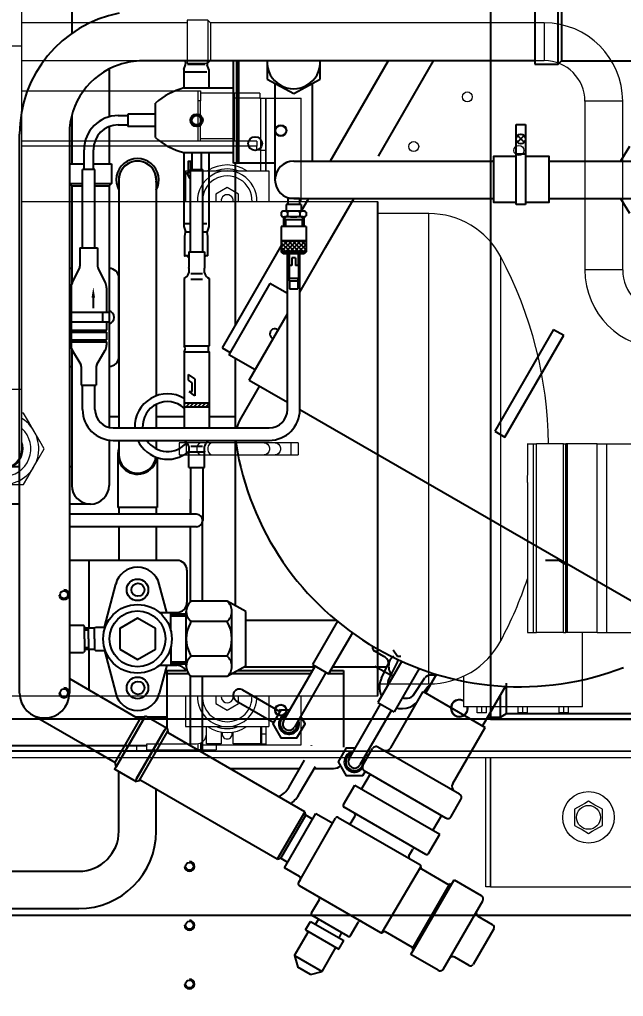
# Model space of a CAD drawing. Header units: millimetres. Extents: x 0 to 31017, y 0 to 21335.
# Drawn here: x 27202.13 to 27232.93, y 3352.43 to 3402.24 of the extents above; entities that cross this region are included whole.
import ezdxf
from ezdxf import colors
from ezdxf.entities.mleader import LeaderData, LeaderLine
from ezdxf.enums import TextEntityAlignment as Align
from ezdxf.math import Vec2, Vec3

# ---------------------------------------------------------------- set-up
doc = ezdxf.new("R2010")
doc.units = ezdxf.units.MM
doc.layers.add('DIM', color=2, linetype='Continuous')
doc.styles.get("Standard").update_dxf_attribs({"font": 'arial.ttf'})

# ---------------------------------------------------------------- blocks, each defined once
blk = doc.blocks.new('3F機組圖灰底')
at = {"layer": 'DIM'}
h = blk.add_hatch(dxfattribs=at)
h.set_pattern_fill('ANSI37', color=8, scale=0.05, angle=-90, style=0)
h.set_pattern_definition([(315, (106793.12342, -45570.17272), (0.1122532, 0.1122532), []), (45, (106793.12342, -45570.17272), (-0.1122532, 0.1122532), [])])
h.paths.add_polyline_path([(106804.338, -45582.365), (106804.338, -45582.935), (106804.968, -45582.935), (106804.968, -45582.365)])
h.paths.add_polyline_path([(106803.708, -45582.365), (106803.708, -45582.935), (106804.338, -45582.935), (106804.338, -45582.365)])
h = blk.add_hatch(dxfattribs=at)
h.set_pattern_fill('ANSI31', color=8, scale=0.045, angle=180, style=0)
h.set_pattern_definition([(225, (106767.5716, -45574.91007), (0.1010279, -0.1010279), [])])
h.paths.add_polyline_path([(106798.753, -45590.627), (106798.753, -45590.827), (106800.023, -45590.827), (106800.023, -45590.627)])
at = {"color": 8, "linetype": 'Continuous', "lineweight": 15}
for p, q in [((106790.48, -45572.434), (106790.48, -45569.398)), ((106798.905, -45571.257), (106790.48, -45571.257)), ((106799.967, -45571.128), (106798.905, -45571.128)), ((106798.905, -45571.128), (106798.905, -45573.314)), ((106800.096, -45571.257), (106799.967, -45571.128)), ((106799.967, -45571.128), (106799.967, -45573.314)), ((106817.118, -45571.257), (106800.096, -45571.257)), ((106800.096, -45571.257), (106800.096, -45573.185)), ((106817.118, -45571.257), (106817.118, -45572.221)), ((106817.118, -45572.221), (106817.118, -45573.185)), ((106788.552, -45572.434), (106790.48, -45572.434)), ((106790.48, -45589.938), (106790.48, -45572.434)), ((106790.48, -45573.185), (106798.905, -45573.185)), ((106798.905, -45573.314), (106799.967, -45573.314)), ((106799.967, -45573.314), (106800.096, -45573.185)), ((106800.096, -45573.185), (106817.118, -45573.185)), ((106790.48, -45574.731), (106799.462, -45574.731)), ((106799.462, -45574.731), (106799.583, -45574.731)), ((106799.462, -45575.236), (106799.462, -45574.731)), ((106799.583, -45574.731), (106799.583, -45575.236)), ((106801.303, -45574.852), (106799.583, -45574.852)), ((106801.303, -45574.852), (106801.303, -45577.172)), ((106802.609, -45574.852), (106801.303, -45574.852)), ((106802.609, -45574.852), (106802.609, -45575.105)), ((106799.462, -45577.29), (106799.462, -45575.236)), ((106799.583, -45575.236), (106799.462, -45575.236)), ((106799.583, -45577.29), (106799.583, -45575.236)), ((106802.609, -45575.105), (106801.303, -45575.105)), ((106802.609, -45575.105), (106802.669, -45575.105)), ((106802.669, -45575.105), (106802.922, -45575.105)), ((106802.669, -45577.746), (106802.669, -45575.105)), ((106802.922, -45577.746), (106802.922, -45575.105)), ((106802.922, -45575.105), (106802.942, -45575.105)), ((106802.942, -45575.105), (106804.713, -45575.105)), ((106802.942, -45578.808), (106802.942, -45575.105)), ((106804.713, -45580.376), (106804.713, -45575.105)), ((106819.19, -45575.257), (106819.19, -45583.857)), ((106820.153, -45575.257), (106819.19, -45575.257)), ((106821.117, -45575.257), (106820.153, -45575.257)), ((106821.117, -45583.857), (106821.117, -45575.257)), ((106802.467, -45577.29), (106790.48, -45577.29)), ((106801.303, -45577.172), (106799.583, -45577.172)), ((106801.303, -45577.172), (106801.303, -45577.29)), ((106802.467, -45577.29), (106802.467, -45577.543)), ((106802.467, -45577.543), (106790.48, -45577.543)), ((106802.467, -45577.746), (106802.467, -45577.543)), ((106802.669, -45577.746), (106802.467, -45577.746)), ((106802.669, -45577.746), (106802.922, -45577.746)), ((106802.669, -45578.808), (106802.669, -45577.746)), ((106802.922, -45578.808), (106802.922, -45577.746)), ((106798.824, -45578.808), (106798.824, -45580.376)), ((106798.824, -45578.808), (106803.074, -45578.808)), ((106803.074, -45578.808), (106803.074, -45580.376)), ((106800.949, -45579.654), (106800.367, -45579.99)), ((106801.531, -45579.99), (106800.949, -45579.654)), ((106808.609, -45580.376), (106790.48, -45580.376)), ((106800.367, -45579.99), (106800.367, -45580.376)), ((106801.531, -45580.376), (106801.531, -45579.99)), ((106808.609, -45605.57), (106808.609, -45580.376)), ((106808.639, -45605.54), (106808.639, -45580.407)), ((106811.236, -45580.983), (106808.639, -45580.983)), ((106811.236, -45604.963), (106811.236, -45580.983)), ((106814.898, -45602.763), (106814.898, -45583.183)), ((106820.153, -45583.857), (106819.19, -45583.857)), ((106821.117, -45583.857), (106820.153, -45583.857)), ((106788.552, -45589.938), (106790.48, -45589.938)), ((106790.48, -45592.973), (106790.48, -45589.938)), ((106790.568, -45591.151), (106790.48, -45591.151)), ((106798.862, -45592.67), (106798.491, -45592.67)), ((106798.491, -45592.67), (106798.491, -45593.277)), ((106799.651, -45592.67), (106798.862, -45592.67)), ((106798.862, -45592.67), (106798.862, -45593.277)), ((106800.212, -45592.67), (106799.651, -45592.67)), ((106802.84, -45592.67), (106800.212, -45592.67)), ((106803.401, -45592.67), (106802.84, -45592.67)), ((106804.19, -45592.67), (106803.401, -45592.67)), ((106804.561, -45592.67), (106804.19, -45592.67)), ((106804.19, -45592.67), (106804.19, -45593.277)), ((106804.561, -45592.67), (106804.561, -45593.277)), ((106816.285, -45592.72), (106816.574, -45592.72)), ((106816.574, -45592.72), (106816.722, -45592.72)), ((106816.574, -45602.333), (106816.574, -45592.72)), ((106816.722, -45602.333), (106816.722, -45592.72)), ((106818.09, -45592.72), (106816.722, -45592.72)), ((106818.09, -45592.72), (106818.214, -45592.72)), ((106818.09, -45602.333), (106818.09, -45592.72)), ((106818.24, -45592.72), (106818.214, -45592.72)), ((106818.214, -45602.333), (106818.214, -45592.72)), ((106818.302, -45592.72), (106818.24, -45592.72)), ((106818.24, -45602.333), (106818.24, -45592.72)), ((106819.817, -45592.72), (106818.302, -45592.72)), ((106818.302, -45602.333), (106818.302, -45592.72)), ((106819.817, -45592.72), (106820.312, -45592.72)), ((106819.817, -45602.333), (106819.817, -45592.72)), ((106820.312, -45592.72), (106822.067, -45592.72)), ((106820.312, -45602.333), (106820.312, -45592.72)), ((106798.491, -45593.277), (106798.862, -45593.277)), ((106798.862, -45593.277), (106799.651, -45593.277)), ((106799.651, -45593.277), (106800.212, -45593.277)), ((106800.212, -45593.277), (106802.84, -45593.277)), ((106802.84, -45593.277), (106803.401, -45593.277)), ((106803.401, -45593.277), (106804.19, -45593.277)), ((106804.19, -45593.277), (106804.561, -45593.277)), ((106788.464, -45594.796), (106790.568, -45594.796)), ((106816.259, -45594.7), (106816.259, -45602.333)), ((106816.259, -45602.333), (106816.574, -45602.333)), ((106816.574, -45602.333), (106816.722, -45602.333)), ((106818.09, -45602.333), (106816.722, -45602.333)), ((106818.09, -45602.333), (106818.214, -45602.333)), ((106818.24, -45602.333), (106818.214, -45602.333)), ((106818.302, -45602.333), (106818.24, -45602.333)), ((106819.817, -45602.333), (106818.302, -45602.333)), ((106819.061, -45606.127), (106819.061, -45602.333)), ((106819.817, -45602.333), (106820.312, -45602.333)), ((106820.312, -45602.333), (106822.067, -45602.333)), ((106812.99, -45604.574), (106812.99, -45606.127)), ((106808.639, -45604.963), (106811.236, -45604.963)), ((106773.28, -45605.57), (106808.609, -45605.57)), ((106798.824, -45605.57), (106798.824, -45607.139)), ((106800.367, -45605.57), (106800.367, -45605.957)), ((106801.531, -45605.957), (106801.531, -45605.57)), ((106803.074, -45605.57), (106803.074, -45607.139)), ((106804.713, -45608.069), (106804.713, -45605.57)), ((106800.367, -45605.957), (106800.949, -45606.293)), ((106800.949, -45606.293), (106801.531, -45605.957)), ((106819.061, -45606.127), (106812.99, -45606.127)), ((106813.703, -45606.43), (106813.703, -45606.127)), ((106813.94, -45606.43), (106813.94, -45606.127)), ((106814.176, -45606.43), (106814.176, -45606.127)), ((106815.789, -45606.43), (106815.789, -45606.127)), ((106816.025, -45606.43), (106816.025, -45606.127)), ((106816.261, -45606.43), (106816.261, -45606.127)), ((106817.874, -45606.43), (106817.874, -45606.127)), ((106818.111, -45606.43), (106818.111, -45606.127)), ((106818.347, -45606.43), (106818.347, -45606.127)), ((106813.94, -45606.43), (106813.703, -45606.43)), ((106814.176, -45606.43), (106813.94, -45606.43)), ((106816.025, -45606.43), (106815.789, -45606.43)), ((106816.261, -45606.43), (106816.025, -45606.43)), ((106818.111, -45606.43), (106817.874, -45606.43)), ((106818.347, -45606.43), (106818.111, -45606.43)), ((106798.824, -45607.139), (106803.074, -45607.139)), ((106799.887, -45607.508), (106799.887, -45607.139)), ((106802.669, -45608.014), (106802.669, -45607.139)), ((106802.69, -45607.139), (106802.69, -45607.508)), ((106802.922, -45607.139), (106802.922, -45607.508)), ((106802.942, -45608.069), (106802.942, -45607.139)), ((106799.887, -45608.014), (106799.887, -45607.508)), ((106800.646, -45607.513), (106800.646, -45608.014)), ((106801.253, -45608.014), (106801.253, -45607.513)), ((106802.69, -45607.508), (106802.69, -45608.014)), ((106802.69, -45607.508), (106802.922, -45607.508)), ((106802.922, -45607.508), (106802.922, -45608.014)), ((106796.851, -45608.1), (106777.577, -45608.1)), ((106777.728, -45608.12), (106796.345, -45608.12)), ((106796.345, -45608.12), (106796.851, -45608.12)), ((106796.345, -45608.353), (106796.345, -45608.12)), ((106796.851, -45608.014), (106799.381, -45608.014)), ((106796.851, -45608.1), (106796.851, -45608.014)), ((106796.851, -45608.1), (106796.851, -45608.12)), ((106796.851, -45608.353), (106796.851, -45608.12)), ((106799.462, -45608.322), (106799.462, -45608.007)), ((106799.583, -45607.972), (106799.583, -45608.322)), ((106799.583, -45608.069), (106800.393, -45608.069)), ((106800.646, -45608.014), (106799.887, -45608.014)), ((106800.393, -45608.069), (106802.669, -45608.069)), ((106800.393, -45608.069), (106800.393, -45608.322)), ((106802.669, -45608.014), (106801.253, -45608.014)), ((106802.669, -45608.014), (106802.69, -45608.014)), ((106802.669, -45608.069), (106802.669, -45608.014)), ((106802.669, -45608.069), (106802.922, -45608.069)), ((106802.69, -45608.014), (106802.922, -45608.014)), ((106802.922, -45608.069), (106802.922, -45608.014)), ((106802.922, -45608.069), (106802.942, -45608.069)), ((106802.942, -45608.069), (106804.713, -45608.069)), ((106902.393, -45608.383), (106775.983, -45608.383)), ((106902.393, -45608.403), (106775.983, -45608.403)), ((106902.393, -45608.727), (106775.983, -45608.727)), ((106777.728, -45608.353), (106796.345, -45608.353)), ((106796.345, -45608.353), (106796.851, -45608.353)), ((106796.851, -45608.322), (106799.462, -45608.322)), ((106799.583, -45608.322), (106799.462, -45608.322)), ((106799.583, -45608.322), (106800.393, -45608.322)), ((106814.143, -45615.304), (106814.143, -45608.727)), ((106814.376, -45615.304), (106814.376, -45608.727)), ((106814.396, -45615.304), (106814.396, -45608.727)), ((106818.667, -45611.354), (106818.667, -45612.171)), ((106820.083, -45612.171), (106820.083, -45611.354)), ((106814.376, -45615.304), (106814.143, -45615.304)), ((106814.376, -45615.304), (106814.396, -45615.304)), ((106814.396, -45615.304), (106824.474, -45615.304))]:
    blk.add_line(p, q, dxfattribs=at)
at = {"color": 8}
for points in [[(106699.375, -45554.263), (106939.375, -45554.263), (106939.375, -45616.763), (106699.375, -45616.763)], [(106709.375, -45564.263), (106929.375, -45564.263), (106929.375, -45606.763), (106709.375, -45606.763)], [(106824.375, -45564.263), (106814.375, -45564.263), (106814.375, -45606.763), (106824.375, -45606.763)]]:
    blk.add_lwpolyline(points, close=True, dxfattribs=at)
at = {"color": 8, "linetype": 'Continuous', "lineweight": 15, "flags": 128}
for points in [[(106791.62, -45592.973), (106791.401, -45592.593), (106791.16, -45592.176), (106790.992, -45591.884), (106790.821, -45591.588), (106790.568, -45591.151)], [(106799.651, -45592.67), (106799.561, -45592.688), (106799.482, -45592.741), (106799.423, -45592.822), (106799.392, -45592.921), (106799.392, -45593.026), (106799.423, -45593.125), (106799.482, -45593.206), (106799.561, -45593.259), (106799.651, -45593.277), (106799.651, -45593.277)], [(106800.212, -45592.67), (106800.122, -45592.688), (106800.043, -45592.741), (106799.984, -45592.822), (106799.953, -45592.921), (106799.953, -45593.026), (106799.984, -45593.125), (106800.043, -45593.206), (106800.122, -45593.259), (106800.212, -45593.277), (106800.212, -45593.277)], [(106802.84, -45592.67), (106802.93, -45592.688), (106803.009, -45592.741), (106803.068, -45592.822), (106803.099, -45592.921), (106803.099, -45593.026), (106803.068, -45593.125), (106803.009, -45593.206), (106802.93, -45593.259), (106802.84, -45593.277), (106802.84, -45593.277)], [(106803.401, -45592.67), (106803.491, -45592.688), (106803.57, -45592.741), (106803.629, -45592.822), (106803.66, -45592.921), (106803.66, -45593.026), (106803.629, -45593.125), (106803.57, -45593.206), (106803.491, -45593.259), (106803.401, -45593.277), (106803.401, -45593.277)], [(106790.568, -45594.796), (106790.787, -45594.416), (106791.028, -45593.999), (106791.197, -45593.707), (106791.368, -45593.411), (106791.62, -45592.973)], [(106819.375, -45610.945), (106819.189, -45611.052), (106818.996, -45611.164), (106818.667, -45611.354)], [(106820.083, -45611.354), (106819.898, -45611.247), (106819.704, -45611.135), (106819.375, -45610.945)], [(106818.667, -45612.171), (106818.852, -45612.279), (106819.046, -45612.39), (106819.375, -45612.58)], [(106819.375, -45612.58), (106819.56, -45612.473), (106819.754, -45612.361), (106820.083, -45612.171)]]:
    blk.add_lwpolyline(points, dxfattribs=at)
at = {"color": 8, "linetype": 'Continuous', "lineweight": 15}
for centre, radius in [((106813.192, -45575.034), 0.253), ((106803.681, -45576.754), 0.304), ((106803.681, -45576.754), 0.253), ((106810.46, -45577.564), 0.253), ((106815.823, -45577.766), 0.253), ((106803.681, -45606.299), 0.304), ((106803.681, -45606.299), 0.253), ((106819.375, -45611.763), 1.315), ((106819.375, -45611.763), 0.608)]:
    blk.add_circle(centre, radius, dxfattribs=at)
for centre, radius, start, end in [((106817.118, -45575.257), 3.999, 0, 90), ((106817.118, -45575.257), 2.072, 0, 90), ((106800.949, -45580.326), 1.518, 358.0898, 181.9102), ((106800.949, -45580.326), 1.821, 56.4427, 123.5573), ((106800.949, -45580.326), 1.619, 69.6359, 110.3641), ((106800.949, -45580.326), 1.265, 357.7076, 182.2924), ((106800.949, -45580.326), 0.304, 350.4059, 189.5941), ((106808.609, -45580.407), 0.0304, 0, 90), ((106811.236, -45585.132), 4.148, 28.0146, 90), ((106796.497, -45592.973), 20.843, 0.6954, 28.0146), ((106823.189, -45583.857), 3.999, 180, 270), ((106823.189, -45583.857), 2.072, 180, 270), ((106789.516, -45592.973), 1.823, 270, 58.0773), ((106789.516, -45592.973), 1.417, 270, 47.1284), ((106789.516, -45592.973), 1.022, 160.5736, 19.4264), ((106738.459, -45592.71), 77.826, 358.53484, 0), ((106789.516, -45592.973), 0.971, 172.8334, 7.1666), ((106789.516, -45592.973), 0.964, 180, 0), ((106796.497, -45592.973), 20.843, 331.9854, 341.4591), ((106811.236, -45600.815), 4.148, 270, 331.9854), ((106800.949, -45605.621), 1.518, 178.0898, 270), ((106800.949, -45605.621), 1.265, 177.7076, 270), ((106800.949, -45605.621), 0.304, 170.4059, 209.5604), ((106800.949, -45605.621), 0.304, 209.5604, 9.5941), ((106800.949, -45605.621), 1.518, 270, 1.9102), ((106800.949, -45605.621), 1.265, 270, 2.2924), ((106808.609, -45605.54), 0.0304, 270, 0), ((106812.787, -45606.198), 0.455, 63.6122, 270), ((106812.787, -45606.198), 0.405, 60, 270), ((106812.787, -45606.198), 0.455, 270, 8.949), ((106812.787, -45606.198), 0.405, 270, 10.0787), ((106800.949, -45605.621), 1.821, 236.4427, 303.5573), ((106800.949, -45605.621), 1.619, 249.6359, 270), ((106800.949, -45605.621), 1.619, 270, 290.3641), ((106799.381, -45607.508), 0.506, 270, 0), ((106800.949, -45607.513), 0.304, 161.9902, 180), ((106800.949, -45607.513), 0.253, 160.0254, 270), ((106800.949, -45607.513), 0.253, 270, 19.9746), ((106800.949, -45607.513), 0.304, 0, 18.0098)]:
    blk.add_arc(centre, radius, start, end, dxfattribs=at)
at = {"layer": 'DIM', "color": 8}
for p, q in [((106793.022, -45568.189), (106793.022, -45571.798)), ((106816.629, -45570.487), (106816.629, -45573.367)), ((106817.829, -45573.367), (106817.829, -45570.487)), ((106817.999, -45570.657), (106817.998, -45573.197)), ((106816.629, -45573.197), (106796.629, -45573.197)), ((106798.74, -45573.641), (106798.828, -45573.393)), ((106798.804, -45573.197), (106798.828, -45573.351)), ((106798.93, -45573.37), (106799.82, -45573.37)), ((106799.945, -45573.197), (106799.921, -45573.351)), ((106800.01, -45573.641), (106799.922, -45573.393)), ((106801.275, -45578.413), (106801.275, -45573.197)), ((106801.435, -45578.413), (106801.435, -45573.197)), ((106801.535, -45578.413), (106801.535, -45573.197)), ((106802.993, -45573.197), (106802.993, -45574.134)), ((106805.683, -45574.134), (106805.683, -45573.197)), ((106809.15, -45573.197), (106806.194, -45578.31)), ((106808.656, -45578.062), (106811.465, -45573.197)), ((106816.629, -45573.367), (106817.829, -45573.367)), ((106817.829, -45573.367), (106817.999, -45573.197)), ((106817.998, -45573.197), (106837.157, -45573.197)), ((106794.927, -45573.607), (106794.927, -45576.051)), ((106798.74, -45573.641), (106798.74, -45574.577)), ((106799.912, -45573.781), (106798.78, -45573.781)), ((106799.901, -45573.781), (106798.798, -45573.781)), ((106800.01, -45573.641), (106800.01, -45574.577)), ((106802.993, -45574.134), (106804.338, -45574.865)), ((106803.386, -45579.263), (106803.386, -45574.347)), ((106804.338, -45574.865), (106805.683, -45574.134)), ((106805.291, -45578.31), (106805.291, -45574.347)), ((106798.741, -45574.577), (106801.275, -45574.577)), ((106797.288, -45577.107), (106797.288, -45575.347)), ((106797.288, -45575.909), (106795.888, -45575.909)), ((106795.888, -45575.909), (106795.888, -45576.544)), ((106793.022, -45575.974), (106793.022, -45578.441)), ((106795.388, -45575.989), (106795.888, -45575.989)), ((106794.927, -45576.552), (106794.927, -45578.441)), ((106795.388, -45576.465), (106795.888, -45576.465)), ((106797.288, -45576.544), (106795.888, -45576.544)), ((106815.682, -45576.433), (106816.161, -45576.433)), ((106815.682, -45580.528), (106815.682, -45576.433)), ((106816.161, -45576.433), (106816.161, -45580.528)), ((106790.359, -45605.427), (106790.359, -45576.927)), ((106792.899, -45576.927), (106792.899, -45605.427)), ((106815.748, -45577.006), (106816.092, -45577.35)), ((106816.092, -45577.006), (106815.748, -45577.35)), ((106793.65, -45578.727), (106793.65, -45577.727)), ((106794.126, -45578.727), (106794.126, -45577.727)), ((106798.74, -45577.876), (106798.74, -45581.642)), ((106798.741, -45577.877), (106801.275, -45577.877)), ((106799.15, -45577.877), (106799.15, -45578.727)), ((106799.626, -45577.877), (106799.626, -45578.727)), ((106800.01, -45577.877), (106800.01, -45581.642)), ((106821.458, -45577.558), (106821, -45578.31)), ((106804.338, -45578.31), (106814.55, -45578.31)), ((106814.536, -45578.269), (106814.55, -45578.245)), ((106814.536, -45578.269), (106814.55, -45578.245)), ((106815.682, -45577.937), (106816.161, -45577.937)), ((106817.35, -45578.31), (106822.338, -45578.31)), ((106792.902, -45578.441), (106793.65, -45578.441)), ((106792.902, -45578.441), (106792.902, -45579.441)), ((106793.571, -45582.727), (106793.571, -45578.727)), ((106794.206, -45578.727), (106793.571, -45578.727)), ((106794.126, -45578.441), (106795.047, -45578.441)), ((106794.206, -45582.727), (106794.206, -45578.727)), ((106795.047, -45578.441), (106795.047, -45579.441)), ((106799.071, -45582.927), (106799.071, -45578.727)), ((106799.071, -45578.727), (106799.706, -45578.727)), ((106799.706, -45582.927), (106799.706, -45578.727)), ((106803.386, -45578.413), (106801.275, -45578.413)), ((106801.375, -45586.647), (106801.375, -45578.413)), ((106795.422, -45579.263), (106795.422, -45591.909)), ((106797.327, -45579.263), (106797.327, -45590.275)), ((106792.902, -45579.441), (106793.571, -45579.441)), ((106792.902, -45579.441), (106793.022, -45579.561)), ((106793.022, -45579.561), (106793.571, -45579.561)), ((106793.022, -45579.561), (106793.022, -45584.555)), ((106794.206, -45579.441), (106795.047, -45579.441)), ((106794.206, -45579.561), (106794.927, -45579.561)), ((106795.047, -45579.441), (106794.927, -45579.561)), ((106794.927, -45579.561), (106794.927, -45591.909)), ((106804.038, -45580.215), (106804.038, -45580.525)), ((106804.638, -45580.215), (106804.038, -45580.215)), ((106804.338, -45580.215), (106814.55, -45580.215)), ((106804.638, -45580.215), (106804.638, -45580.525)), ((106805.093, -45580.215), (106804.723, -45580.855)), ((106805.969, -45582.715), (106807.424, -45580.195)), ((106817.35, -45580.215), (106818.078, -45580.215)), ((106818.038, -45580.215), (106822.338, -45580.215)), ((106821, -45580.215), (106821.458, -45580.967)), ((106804.815, -45580.855), (106803.862, -45580.855)), ((106803.958, -45580.525), (106803.958, -45580.855)), ((106804.718, -45580.525), (106803.958, -45580.525)), ((106804.718, -45580.525), (106804.718, -45580.855)), ((106816.161, -45580.528), (106815.682, -45580.528)), ((106803.703, -45580.905), (106803.703, -45581.105)), ((106803.813, -45581.151), (106803.813, -45581.635)), ((106803.913, -45581.306), (106803.813, -45581.151)), ((106804.815, -45581.155), (106803.862, -45581.155)), ((106803.913, -45581.306), (106803.913, -45581.635)), ((106804.763, -45581.306), (106803.913, -45581.306)), ((106804.021, -45580.905), (106804.021, -45581.105)), ((106804.656, -45580.905), (106804.656, -45581.105)), ((106804.763, -45581.306), (106804.863, -45581.151)), ((106804.763, -45581.306), (106804.763, -45581.635)), ((106804.863, -45581.151), (106804.863, -45581.635)), ((106804.973, -45580.905), (106804.973, -45581.105)), ((106798.74, -45581.642), (106798.828, -45581.89)), ((106799.071, -45581.502), (106798.78, -45581.502)), ((106799.912, -45581.502), (106799.706, -45581.502)), ((106800.01, -45581.642), (106799.922, -45581.89)), ((106803.708, -45581.635), (106803.708, -45582.935)), ((106804.968, -45581.635), (106803.708, -45581.635)), ((106804.968, -45581.635), (106804.968, -45582.935)), ((106798.795, -45582.146), (106798.828, -45581.932)), ((106798.795, -45583.141), (106798.795, -45582.141)), ((106798.83, -45581.913), (106799.071, -45581.913)), ((106799.706, -45581.913), (106799.92, -45581.913)), ((106799.955, -45582.146), (106799.921, -45581.932)), ((106799.955, -45583.141), (106799.955, -45582.146)), ((106804.968, -45582.365), (106803.708, -45582.365)), ((106793.438, -45582.727), (106794.338, -45582.727)), ((106793.438, -45582.727), (106793.438, -45583.667)), ((106793.438, -45582.727), (106794.338, -45582.727)), ((106794.338, -45582.727), (106794.338, -45583.667)), ((106803.708, -45582.611), (106800.693, -45587.827)), ((106804.656, -45584.99), (106805.969, -45582.715)), ((106798.988, -45583.141), (106798.795, -45583.141)), ((106798.898, -45583.141), (106798.988, -45583.231)), ((106798.988, -45583.141), (106798.898, -45583.141)), ((106798.988, -45582.927), (106799.788, -45582.927)), ((106798.988, -45582.927), (106798.988, -45583.727)), ((106799.788, -45582.927), (106799.788, -45583.727)), ((106799.851, -45583.141), (106799.788, -45583.205)), ((106799.955, -45583.141), (106799.788, -45583.141)), ((106799.851, -45583.141), (106799.788, -45583.141)), ((106803.808, -45583.035), (106803.708, -45582.935)), ((106804.968, -45582.935), (106803.708, -45582.935)), ((106804.868, -45583.035), (106803.808, -45583.035)), ((106804.021, -45590.977), (106804.021, -45583.035)), ((106804.1, -45583.035), (106804.1, -45584.27)), ((106804.113, -45583.035), (106804.113, -45583.635)), ((106804.238, -45583.235), (106804.238, -45583.635)), ((106804.438, -45583.235), (106804.238, -45583.235)), ((106804.438, -45583.235), (106804.438, -45583.635)), ((106804.563, -45583.035), (106804.563, -45583.635)), ((106804.576, -45583.035), (106804.576, -45584.27)), ((106804.656, -45590.977), (106804.656, -45583.035)), ((106804.968, -45582.935), (106804.868, -45583.035)), ((106792.995, -45583.774), (106792.899, -45583.774)), ((106793.045, -45584.505), (106793.411, -45583.78)), ((106794.365, -45583.78), (106794.732, -45584.505)), ((106804.238, -45583.635), (106804.113, -45583.635)), ((106804.563, -45583.635), (106804.438, -45583.635)), ((106795.427, -45588.274), (106795.427, -45584.274)), ((106798.753, -45584.29), (106798.753, -45587.727)), ((106799.099, -45584.031), (106799.688, -45584.031)), ((106799.099, -45584.327), (106799.688, -45584.327)), ((106800.023, -45584.29), (106800.023, -45587.727)), ((106804.126, -45584.415), (106804.1, -45584.27)), ((106804.1, -45584.27), (106804.576, -45584.27)), ((106804.551, -45584.415), (106804.576, -45584.27)), ((106792.983, -45584.763), (106792.983, -45586.927)), ((106794.793, -45584.763), (106794.793, -45586.024)), ((106803.126, -45584.54), (106801.026, -45588.177)), ((106804.021, -45585.056), (106803.126, -45584.54)), ((106804.126, -45584.415), (106804.126, -45584.815)), ((106804.126, -45584.415), (106804.551, -45584.415)), ((106804.126, -45584.815), (106804.551, -45584.815)), ((106804.551, -45584.415), (106804.551, -45584.815)), ((106794.121, -45585.27), (106794.121, -45585.81)), ((106794.93, -45586.024), (106792.899, -45586.024)), ((106794.586, -45586.024), (106794.586, -45586.524)), ((106794.586, -45586.024), (106794.586, -45586.524)), ((106794.93, -45586.024), (106794.93, -45586.524)), ((106794.93, -45586.024), (106794.93, -45586.524)), ((106802.068, -45589.472), (106804.021, -45586.09)), ((106794.93, -45586.524), (106792.899, -45586.524)), ((106794.793, -45586.524), (106794.793, -45586.927)), ((106792.983, -45586.927), (106794.793, -45586.927)), ((106792.983, -45587.027), (106794.793, -45587.027)), ((106792.983, -45587.027), (106792.983, -45587.427)), ((106794.793, -45587.027), (106794.793, -45587.427)), ((106817.59, -45586.886), (106814.59, -45592.082)), ((106815.11, -45592.382), (106818.11, -45587.186)), ((106817.59, -45586.886), (106818.11, -45587.186)), ((106792.983, -45587.427), (106794.793, -45587.427)), ((106792.983, -45587.527), (106794.793, -45587.527)), ((106792.983, -45587.527), (106792.983, -45587.691)), ((106794.793, -45587.527), (106794.793, -45587.691)), ((106798.753, -45587.727), (106800.023, -45587.727)), ((106800.693, -45587.827), (106801.094, -45588.059)), ((106793.022, -45587.898), (106793.022, -45594.841)), ((106793.045, -45587.948), (106793.481, -45588.673)), ((106794.295, -45588.673), (106794.732, -45587.948)), ((106798.753, -45588.027), (106798.753, -45591.909)), ((106798.753, -45588.027), (106800.023, -45588.027)), ((106800.023, -45588.027), (106800.023, -45591.909)), ((106802.368, -45588.952), (106801.026, -45588.177)), ((106792.899, -45588.774), (106792.995, -45588.774)), ((106793.508, -45588.786), (106793.508, -45589.727)), ((106794.268, -45588.786), (106794.268, -45589.727)), ((106801.375, -45591.909), (106801.375, -45588.378)), ((106799.294, -45589.411), (106798.972, -45589.192)), ((106798.972, -45589.474), (106798.972, -45589.192)), ((106793.508, -45589.727), (106794.268, -45589.727)), ((106793.571, -45590.977), (106793.571, -45589.727)), ((106794.206, -45590.977), (106794.206, -45589.727)), ((106799.163, -45589.604), (106798.972, -45589.474)), ((106799.163, -45590.056), (106799.163, -45589.604)), ((106799.294, -45589.411), (106799.294, -45590.276)), ((106802.588, -45589.772), (106801.643, -45591.408)), ((106802.068, -45589.472), (106804.021, -45590.599)), ((106799.294, -45590.276), (106799.007, -45590.056)), ((106799.007, -45590.056), (106799.163, -45590.056)), ((106797.327, -45590.71), (106797.327, -45591.909)), ((106798.753, -45590.627), (106800.023, -45590.627)), ((106798.753, -45590.827), (106800.023, -45590.827)), ((106795.422, -45591.353), (106794.927, -45591.353)), ((106798.753, -45591.353), (106797.327, -45591.353)), ((106801.375, -45591.353), (106800.023, -45591.353)), ((106804.656, -45590.965), (106823.632, -45601.922)), ((106795.138, -45591.909), (106803.088, -45591.909)), ((106814.59, -45592.082), (106815.11, -45592.382)), ((106794.927, -45592.53), (106794.927, -45594.841)), ((106795.138, -45592.544), (106803.088, -45592.544)), ((106795.422, -45592.518), (106795.422, -45593.263)), ((106797.327, -45592.544), (106797.327, -45592.973)), ((106798.753, -45592.544), (106798.753, -45592.564)), ((106799.099, -45592.835), (106799.688, -45592.835)), ((106800.023, -45592.544), (106800.023, -45592.564)), ((106801.375, -45600.98), (106801.375, -45592.544)), ((106795.368, -45593.263), (106795.368, -45595.963)), ((106798.988, -45593.127), (106799.788, -45593.127)), ((106798.988, -45593.927), (106798.988, -45593.127)), ((106799.788, -45593.927), (106799.788, -45593.127)), ((106797.381, -45593.427), (106797.381, -45595.963)), ((106790.359, -45593.889), (106786.524, -45593.889)), ((106793.022, -45593.889), (106792.899, -45593.889)), ((106798.988, -45593.927), (106799.788, -45593.927)), ((106799.071, -45593.927), (106799.071, -45596.309)), ((106799.706, -45593.927), (106799.706, -45596.627)), ((106790.359, -45595.794), (106786.957, -45595.794)), ((106793.975, -45595.794), (106792.899, -45595.794)), ((106799.057, -45595.541), (106799.057, -45596.309)), ((106799.071, -45595.541), (106799.057, -45595.541)), ((106799.388, -45596.309), (106792.878, -45596.309)), ((106797.381, -45595.963), (106795.368, -45595.963)), ((106795.422, -45595.963), (106795.422, -45596.309)), ((106797.327, -45595.963), (106797.327, -45596.309)), ((106799.692, -45600.744), (106799.692, -45596.718)), ((106799.388, -45596.944), (106792.878, -45596.944)), ((106795.422, -45596.944), (106795.422, -45598.663)), ((106797.327, -45596.944), (106797.327, -45598.663)), ((106799.057, -45596.944), (106799.057, -45600.79)), ((106798.395, -45598.663), (106792.899, -45598.663)), ((106793.895, -45598.663), (106793.895, -45602.113)), ((106817.884, -45598.663), (106817.184, -45598.663)), ((106818.184, -45598.863), (106817.884, -45598.663)), ((106798.895, -45599.163), (106798.895, -45600.813)), ((106794.683, -45602.063), (106795.263, -45599.869)), ((106797.868, -45601.313), (106797.487, -45599.869)), ((106799.692, -45600.744), (106799.109, -45600.744)), ((106800.943, -45600.744), (106799.692, -45600.744)), ((106801.894, -45601.263), (106800.943, -45600.744)), ((106797.488, -45601.313), (106798.025, -45601.313)), ((106798.075, -45601.363), (106798.025, -45601.313)), ((106798.025, -45601.313), (106798.395, -45601.313)), ((106798.86, -45604.062), (106798.86, -45601.263)), ((106801.192, -45604.062), (106801.192, -45601.263)), ((106801.894, -45604.062), (106801.894, -45601.263)), ((106798.075, -45602.247), (106798.075, -45601.363)), ((106798.075, -45601.383), (106798.86, -45601.383)), ((106798.075, -45601.483), (106798.86, -45601.483)), ((106799.692, -45601.782), (106799.109, -45601.782)), ((106800.943, -45601.782), (106799.692, -45601.782)), ((106801.894, -45601.71), (106806.495, -45601.71)), ((106806.568, -45601.77), (106805.293, -45603.977)), ((106792.899, -45601.963), (106793.625, -45601.963)), ((106793.675, -45602.013), (106793.625, -45601.963)), ((106793.675, -45602.663), (106793.675, -45602.013)), ((106794.175, -45602.113), (106793.675, -45602.113)), ((106793.875, -45602.213), (106793.675, -45602.213)), ((106793.875, -45602.663), (106793.875, -45602.113)), ((106794.175, -45602.113), (106794.225, -45602.063)), ((106794.175, -45602.663), (106794.175, -45602.113)), ((106794.225, -45602.063), (106794.731, -45602.063)), ((106793.675, -45602.663), (106793.675, -45603.313)), ((106793.875, -45602.663), (106793.875, -45603.213)), ((106794.175, -45602.663), (106794.175, -45603.213)), ((106807.33, -45602.356), (106806.119, -45604.454)), ((106793.875, -45603.113), (106793.675, -45603.113)), ((106794.175, -45603.213), (106793.675, -45603.213)), ((106793.895, -45603.213), (106793.895, -45605.269)), ((106794.175, -45603.213), (106794.225, -45603.263)), ((106794.225, -45603.263), (106794.731, -45603.263)), ((106794.683, -45603.263), (106795.263, -45605.456)), ((106798.075, -45603.078), (106798.075, -45603.963)), ((106808.944, -45603.565), (106808.443, -45603.276)), ((106809.409, -45603.215), (106809.636, -45603.539)), ((106792.899, -45603.363), (106793.625, -45603.363)), ((106793.675, -45603.313), (106793.625, -45603.363)), ((106799.692, -45603.543), (106799.109, -45603.543)), ((106800.943, -45603.543), (106799.692, -45603.543)), ((106809.636, -45603.539), (106809.799, -45603.539)), ((106797.868, -45604.013), (106797.487, -45605.456)), ((106797.488, -45604.013), (106798.025, -45604.013)), ((106797.875, -45604.273), (106797.875, -45607.22)), ((106797.875, -45604.273), (106798.834, -45604.273)), ((106798.075, -45603.963), (106798.025, -45604.013)), ((106798.025, -45604.013), (106798.395, -45604.013)), ((106798.075, -45603.843), (106798.86, -45603.843)), ((106798.075, -45603.943), (106798.86, -45603.943)), ((106801.894, -45604.062), (106800.943, -45604.581)), ((106801.508, -45604.273), (106805.307, -45604.273)), ((106805.395, -45604.113), (106801.801, -45604.113)), ((106803.822, -45606.846), (106805.431, -45604.057)), ((106805.293, -45603.977), (106806.119, -45604.454)), ((106806.223, -45604.273), (106806.875, -45604.273)), ((106809.087, -45604.113), (106806.316, -45604.113)), ((106806.875, -45604.273), (106806.875, -45608.18)), ((106808.476, -45604.062), (106809.426, -45604.581)), ((106809.847, -45603.809), (106808.636, -45605.907)), ((106808.816, -45604.673), (106809.164, -45603.953)), ((106809.159, -45604.81), (106809.625, -45603.846)), ((106810.735, -45604.176), (106809.461, -45606.384)), ((106792.899, -45604.693), (106796.5, -45606.773)), ((106797.875, -45604.433), (106798.973, -45604.433)), ((106799.057, -45604.535), (106799.057, -45606.561)), ((106799.692, -45604.581), (106799.109, -45604.581)), ((106799.692, -45608.375), (106799.692, -45604.581)), ((106800.943, -45604.581), (106799.692, -45604.581)), ((106801.215, -45604.433), (106805.215, -45604.433)), ((106805.981, -45604.375), (106804.372, -45607.163)), ((106806.131, -45604.433), (106806.875, -45604.433)), ((106810.431, -45605.544), (106811.032, -45604.659)), ((106811.619, -45604.471), (106811.066, -45605.429)), ((106801.725, -45605.268), (106803.639, -45606.373)), ((106815.141, -45605.071), (106813.967, -45607.104)), ((106815.184, -45606.463), (106815.184, -45604.925)), ((106809.286, -45608.212), (106810.936, -45605.354)), ((106810.936, -45605.354), (106814.097, -45607.179)), ((106814.884, -45606.663), (106814.884, -45605.515)), ((106801.407, -45605.818), (106803.321, -45606.923)), ((106803.67, -45606.318), (106803.602, -45606.279)), ((106807.164, -45608.775), (106808.773, -45605.987)), ((106808.636, -45605.907), (106809.461, -45606.384)), ((106790.994, -45606.527), (106795.23, -45608.972)), ((106795.217, -45609.311), (106796.787, -45606.592)), ((106795.23, -45608.972), (106796.5, -45606.773)), ((106796.716, -45606.715), (106795.288, -45609.189)), ((106796.746, -45606.663), (106796.309, -45606.663)), ((106796.716, -45606.715), (106796.5, -45606.773)), ((106796.787, -45606.592), (106797.884, -45607.225)), ((106797.875, -45606.663), (106796.909, -45606.663)), ((106799.057, -45606.373), (106799.057, -45608.099)), ((106809.323, -45606.304), (106807.714, -45609.093)), ((106814.184, -45606.663), (106814.884, -45606.663)), ((106814.884, -45606.663), (106815.184, -45606.463)), ((106815.184, -45606.463), (106820.165, -45606.463)), ((106818.184, -45606.463), (106823.165, -45606.463)), ((106797.826, -45607.192), (106796.256, -45609.911)), ((106797.884, -45607.225), (106797.946, -45607.457)), ((106812.447, -45610.037), (106814.097, -45607.179)), ((106796.327, -45609.789), (106797.755, -45607.315)), ((106796.455, -45609.907), (106797.922, -45607.367)), ((106804.903, -45611.474), (106797.946, -45607.457)), ((106793.494, -45607.97), (106795.23, -45608.972)), ((106807.865, -45609.123), (106808.365, -45608.257)), ((106812.795, -45610.584), (106808.627, -45608.178)), ((106795.288, -45609.189), (106795.23, -45608.972)), ((106801.09, -45609.273), (106804.648, -45609.273)), ((106804.093, -45610.234), (106804.893, -45608.848)), ((106804.643, -45610.551), (106805.443, -45609.166)), ((106805.382, -45609.273), (106806.375, -45609.273)), ((106807.864, -45609.125), (106807.865, -45609.123)), ((106795.217, -45609.311), (106796.314, -45609.944)), ((106795.422, -45612.463), (106795.422, -45609.43)), ((106808.233, -45609.567), (106807.8, -45610.317)), ((106812.095, -45611.797), (106807.938, -45609.397)), ((106796.546, -45609.882), (106796.314, -45609.944)), ((106803.503, -45613.899), (106796.546, -45609.882)), ((106806.878, -45611.113), (106807.453, -45610.117)), ((106807.453, -45610.117), (106811.783, -45612.617)), ((106797.327, -45612.463), (106797.327, -45610.333)), ((106811.072, -45613.65), (106806.915, -45611.25)), ((106812.368, -45611.723), (106812.868, -45610.857)), ((106804.903, -45611.474), (106803.503, -45613.899)), ((106803.681, -45613.852), (106804.951, -45611.652)), ((106803.862, -45614.337), (106805.462, -45611.566)), ((106804.951, -45611.652), (106804.903, -45611.474)), ((106805.297, -45611.852), (106804.951, -45611.652)), ((106805.462, -45611.566), (106806.242, -45612.016)), ((106806.615, -45611.77), (106810.772, -45614.17)), ((106807.271, -45612.033), (106807.471, -45611.687)), ((106811.87, -45611.667), (106811.437, -45612.417)), ((106804.578, -45615.097), (106806.478, -45611.806)), ((106811.208, -45613.613), (106811.783, -45612.617)), ((106810.216, -45613.733), (106810.416, -45613.387)), ((106803.503, -45613.899), (106803.681, -45613.852)), ((106803.681, -45613.852), (106804.027, -45614.052)), ((106785.075, -45614.51), (106793.375, -45614.51)), ((106804.642, -45614.787), (106803.862, -45614.337)), ((106808.84, -45617.654), (106810.818, -45614.283)), ((106810.864, -45614.396), (106812.256, -45615.2)), ((106804.578, -45615.097), (106804.678, -45614.924)), ((106804.615, -45615.234), (106808.772, -45617.634)), ((106810.317, -45618.757), (106812.517, -45614.946)), ((106812.281, -45615.156), (106810.381, -45618.447)), ((106812.367, -45615.206), (106812.281, -45615.156)), ((106812.517, -45614.946), (106813.903, -45615.746)), ((106805.247, -45616.638), (106805.647, -45615.945)), ((106811.976, -45619.484), (106813.976, -45616.02)), ((106785.075, -45616.415), (106793.375, -45616.415)), ((106804.945, -45617.503), (106805.195, -45617.07)), ((106805.195, -45617.07), (106806.892, -45618.05)), ((106807.103, -45617.825), (106805.284, -45616.775)), ((106805.607, -45616.961), (106805.449, -45617.217)), ((106807.239, -45617.788), (106807.639, -45617.095)), ((106814.485, -45617.237), (106813.749, -45616.812)), ((106804.384, -45618.813), (106805.092, -45617.588)), ((106804.945, -45617.503), (106806.642, -45618.483)), ((106806.779, -45617.638), (106806.637, -45617.903)), ((106808.917, -45617.606), (106808.84, -45617.654)), ((106810.406, -45618.404), (106809.02, -45617.604)), ((106814.54, -45617.442), (106813.49, -45619.261)), ((106806.642, -45618.483), (106806.892, -45618.05)), ((106805.787, -45619.623), (106806.495, -45618.398)), ((106810.467, -45618.497), (106810.381, -45618.447)), ((106804.384, -45618.813), (106805.787, -45619.623)), ((106804.384, -45618.813), (106804.544, -45619.407)), ((106811.703, -45619.557), (106810.317, -45618.757)), ((106813.285, -45619.316), (106812.549, -45618.891)), ((106805.193, -45619.782), (106804.544, -45619.407)), ((106805.193, -45619.782), (106805.787, -45619.623))]:
    blk.add_line(p, q, dxfattribs=at)
at = {"layer": 'DIM', "color": 8, "flags": 128}
for points in [[(106799.1, -45578.727), (106799.1, -45578.323), (106798.96, -45578.323), (106798.96, -45578.93), (106798.89, -45578.93), (106799.03, -45579.172), (106799.071, -45579.101)], [(106804.141, -45606.292), (106803.685, -45606.292), (106803.274, -45607.004), (106803.685, -45607.716), (106804.507, -45607.716), (106804.918, -45607.004), (106804.691, -45606.61)], [(106807.98, -45609.421), (106807.85, -45609.646), (106807.028, -45609.646), (106806.617, -45608.934), (106807.028, -45608.222), (106807.483, -45608.222)], [(106808.033, -45608.54), (106808.117, -45608.686)]]:
    blk.add_lwpolyline(points, dxfattribs=at)
at = {"layer": 'DIM', "color": 8}
for points in [[(106815.682, -45580.422), (106814.55, -45580.422), (106814.55, -45578.062), (106815.682, -45578.062)], [(106816.161, -45578.062), (106817.35, -45578.062), (106817.35, -45580.422), (106816.161, -45580.422)], [(106808.359, -45603.051), (106808.356, -45603.099), (106808.36, -45603.144), (106808.37, -45603.185), (106808.388, -45603.222), (106808.412, -45603.252), (106808.441, -45603.275), (106808.475, -45603.29), (106808.512, -45603.296), (106808.552, -45603.294), (106808.594, -45603.284), (106808.635, -45603.266), (106808.675, -45603.24), (106808.68, -45603.236)], [(106809.154, -45603.975), (106809.17, -45603.934), (106809.176, -45603.889), (106809.171, -45603.841), (106809.156, -45603.79), (106809.13, -45603.74), (106809.094, -45603.69), (106809.051, -45603.644), (106809, -45603.602), (106808.944, -45603.565)], [(106809.625, -45603.845), (106809.654, -45603.76), (106809.656, -45603.736)], [(106808.816, -45604.673), (106808.752, -45604.845), (106808.72, -45605.026), (106808.72, -45605.211), (106808.754, -45605.395), (106808.82, -45605.588)], [(106811.56, -45604.527), (106811.408, -45604.513), (106811.275, -45604.521), (106811.165, -45604.55), (106811.081, -45604.6), (106811.033, -45604.658)], [(106809.159, -45604.81), (106809.135, -45604.885), (106809.116, -45605.075)], [(106811.294, -45605.033), (106811.214, -45605.072), (106811.179, -45605.101), (106810.974, -45605.376)], [(106809.875, -45605.667), (106809.932, -45605.681), (106810.045, -45605.694), (106810.151, -45605.691), (106810.246, -45605.671), (106810.328, -45605.636), (106810.394, -45605.587), (106810.431, -45605.544)], [(106809.576, -45606.185), (106809.702, -45606.212), (106809.892, -45606.222), (106810.079, -45606.199), (106810.258, -45606.144), (106810.423, -45606.059), (106810.57, -45605.947), (106810.634, -45605.876)]]:
    blk.add_lwpolyline(points, dxfattribs=at)
blk.add_lwpolyline([(106795.466, -45603.188), (106796.375, -45603.713), (106797.284, -45603.188), (106797.284, -45602.138), (106796.375, -45601.613), (106795.466, -45602.138)], close=True, dxfattribs=at)
for centre, radius in [((106799.388, -45576.227), 0.317), ((106799.388, -45576.227), 0.238), ((106802.375, -45577.413), 0.35), ((106815.92, -45577.178), 0.243), ((106796.375, -45600.163), 0.55), ((106792.625, -45600.413), 0.2), ((106796.395, -45600.163), 0.332), ((106796.375, -45602.663), 1.75), ((106796.375, -45602.663), 1.425), ((106796.375, -45605.163), 0.55), ((106792.625, -45605.413), 0.2), ((106796.395, -45605.163), 0.332), ((106799.025, -45614.263), 0.2), ((106799.025, -45617.263), 0.2), ((106799.025, -45620.263), 0.2)]:
    blk.add_circle(centre, radius, dxfattribs=at)
for centre, radius, start, end in [((106796.629, -45576.927), 6.27, 101.0095, 180), ((106796.629, -45576.927), 3.73, 108.7244, 180), ((106796.629, -45576.927), 3.73, 90, 108.7244), ((106798.708, -45573.37), 0.122, 348.7186, 8.9263), ((106800.041, -45573.37), 0.122, 171.0737, 191.2814), ((106804.338, -45573.263), 1.353, 177.2088, 2.7912), ((106799.68, -45578.103), 3.65, 104.9142, 130.9459), ((106795.388, -45577.727), 1.738, 90, 180), ((106795.388, -45577.727), 1.262, 90, 180), ((106799.68, -45574.35), 3.65, 229.0541, 255.0858), ((106796.375, -45579.263), 1.085, 331.3877, 208.6123), ((106796.375, -45579.263), 0.96, 352.8334, 187.1666), ((106796.375, -45579.263), 0.953, 0, 180), ((106804.338, -45579.263), 0.953, 90, 270), ((106803.862, -45581.132), 0.277, 55.0397, 124.9603), ((106804.338, -45581.888), 1.033, 72.1034, 107.8966), ((106804.815, -45581.132), 0.277, 55.0397, 124.9603), ((106803.862, -45580.878), 0.277, 235.0397, 304.9603), ((106804.338, -45580.122), 1.033, 252.1034, 287.8966), ((106804.815, -45580.878), 0.277, 235.0397, 304.9603), ((106798.708, -45581.913), 0.122, 351.0737, 11.2814), ((106800.041, -45581.913), 0.122, 168.7186, 188.9263), ((106793.188, -45583.667), 0.25, 333.1809, 0), ((106794.588, -45583.667), 0.25, 180, 206.8191), ((106794.927, -45584.274), 0.5, 0, 90), ((106798.545, -45583.872), 0.467, 296.5237, 18.1541), ((106800.232, -45583.872), 0.467, 161.8459, 243.4763), ((106793.553, -45584.763), 0.57, 153.1809, 180), ((106794.223, -45584.763), 0.57, 0, 26.8191), ((106794.827, -45586.274), 0.35, 286.6015, 73.3985), ((106803.375, -45587.108), 0.25, 48.463, 251.537), ((106792.983, -45586.977), 0.05, 270, 90), ((106794.793, -45586.977), 0.05, 90, 270), ((106792.983, -45587.477), 0.05, 270, 90), ((106793.553, -45587.691), 0.57, 180, 206.8191), ((106794.223, -45587.691), 0.57, 333.1809, 0), ((106794.793, -45587.477), 0.05, 90, 270), ((106798.553, -45587.877), 0.25, 323.1301, 36.8699), ((106800.223, -45587.877), 0.25, 143.1301, 216.8699), ((106794.927, -45588.274), 0.5, 270, 0), ((106793.258, -45588.786), 0.25, 0, 26.8191), ((106794.518, -45588.786), 0.25, 153.1809, 180), ((106797.905, -45591.841), 1.67, 59.4677, 182.3231), ((106797.905, -45591.841), 1.27, 48.0847, 183.0554), ((106795.138, -45590.977), 1.567, 180, 270), ((106795.138, -45590.977), 0.932, 180, 270), ((106803.088, -45590.977), 0.932, 270, 0), ((106803.088, -45590.977), 1.567, 270, 0), ((106803.375, -45592.408), 2, 150, 165.5532), ((106797.905, -45591.841), 1.67, 204.8835, 310.7126), ((106797.905, -45591.841), 1.27, 213.5938, 320.1114), ((106798.545, -45592.981), 0.467, 341.8459, 63.4763), ((106800.232, -45592.981), 0.467, 116.5237, 198.1541), ((106803.375, -45592.408), 2, 183.9002, 188.887), ((106815.877, -45590.453), 14.654, 188.887, 291.113), ((106796.375, -45593.263), 1.006, 161.1466, 350.8263), ((106796.375, -45593.263), 0.952, 180, 351.4291), ((106796.375, -45593.263), 1.006, 16.3449, 18.8534), ((106793.975, -45594.841), 0.952, 180, 0), ((106799.388, -45596.627), 0.317, 270, 90), ((106798.395, -45599.163), 0.5, 0, 90), ((106796.375, -45600.163), 1.15, 14.8002, 165.1998), ((106792.625, -45600.413), 0.25, 180, 90), ((106798.395, -45600.813), 0.5, 270, 0), ((106799.527, -45601.263), 0.666, 134.7813, 225.2187), ((106799.527, -45601.263), 0.666, 128.8662, 134.7813), ((106800.525, -45601.263), 0.666, 308.8662, 51.1338), ((106799.527, -45601.263), 0.666, 225.2187, 231.1338), ((106800.546, -45602.663), 1.685, 148.509, 152.0218), ((106799.506, -45602.663), 1.685, 328.509, 31.491), ((106800.546, -45602.663), 1.685, 152.0218, 207.9782), ((106799.527, -45604.062), 0.666, 134.7813, 225.2187), ((106800.546, -45602.663), 1.685, 207.9782, 211.491), ((106799.527, -45604.062), 0.666, 128.8662, 134.7813), ((106800.525, -45604.062), 0.666, 308.8662, 51.1338), ((106809.845, -45604.062), 0.666, 128.8662, 231.1338), ((106798.395, -45604.513), 0.5, 28.6854, 90), ((106799.527, -45604.062), 0.666, 225.2187, 231.1338), ((106792.625, -45605.413), 0.25, 180, 90), ((106801.566, -45605.543), 0.318, 60, 240), ((106791.629, -45605.427), 1.27, 180, 0), ((106796.375, -45605.163), 1.15, 194.8002, 345.1998), ((106804.096, -45607.004), 0.521, 97.5507, 22.4119), ((106804.096, -45607.004), 0.45, 104.8474, 15.1026), ((106804.096, -45607.004), 0.318, 150, 330), ((106805.233, -45608.112), 0.02, 330, 60), ((106808.538, -45608.357), 0.2, 60, 150), ((106809.026, -45608.062), 0.3, 240, 330), ((106800.875, -45608.375), 1.183, 180, 184.4806), ((106807.439, -45608.934), 0.521, 97.5627, 320.7419), ((106807.439, -45608.934), 0.45, 104.863, 15.1026), ((106807.439, -45608.934), 0.318, 150, 330), ((106807.439, -45608.934), 0.521, 357.0723, 22.4119), ((106806.375, -45608.773), 0.5, 270, 314.9072), ((106808.038, -45609.223), 0.2, 150, 240), ((106803.069, -45609.642), 1.183, 295.5194, 330), ((106812.706, -45610.187), 0.3, 150, 240), ((106803.069, -45609.642), 1.817, 308.3871, 330), ((106812.695, -45610.757), 0.2, 330, 60), ((106806.965, -45611.163), 0.1, 150, 240), ((106806.565, -45611.856), 0.1, 60, 150), ((106807.384, -45611.637), 0.1, 330, 60), ((106812.195, -45611.623), 0.2, 240, 330), ((106806.292, -45611.929), 0.1, 240, 330), ((106807.184, -45611.983), 0.1, 240, 330), ((106793.375, -45612.463), 2.047, 270, 0), ((106793.375, -45612.463), 3.953, 270, 0), ((106810.302, -45613.783), 0.1, 150, 240), ((106810.502, -45613.437), 0.1, 60, 150), ((106811.122, -45613.563), 0.1, 240, 330), ((106799.025, -45614.263), 0.25, 180, 90), ((106810.722, -45614.256), 0.1, 344.4775, 60), ((106810.914, -45614.31), 0.1, 164.4775, 240), ((106804.665, -45615.147), 0.1, 150, 240), ((106804.592, -45614.874), 0.1, 330, 60), ((106813.803, -45615.92), 0.2, 330, 60), ((106805.561, -45615.895), 0.1, 330, 60), ((106805.334, -45616.688), 0.1, 150, 240), ((106813.849, -45616.639), 0.2, 150, 240), ((106799.025, -45617.263), 0.25, 180, 90), ((106807.726, -45617.145), 0.1, 60, 150), ((106814.41, -45617.367), 0.15, 330, 60), ((106808.822, -45617.547), 0.1, 240, 285), ((106808.97, -45617.69), 0.1, 60, 123.4349), ((106807.153, -45617.738), 0.1, 240, 330), ((106812.449, -45619.064), 0.2, 60, 150), ((106811.803, -45619.384), 0.2, 240, 330), ((106813.36, -45619.186), 0.15, 240, 330), ((106799.025, -45620.263), 0.25, 180, 90)]:
    blk.add_arc(centre, radius, start, end, dxfattribs=at)
for p in [(106798.795, -45583.141), (106798.795, -45583.141), (106796.707, -45606.731), (106796.707, -45606.731), (106797.746, -45607.331), (106795.297, -45609.173), (106795.217, -45609.311)]:
    blk.add_point(p, dxfattribs=at)
blk.add_solid([(106794.211, -45585.27), (106794.031, -45585.27), (106794.121, -45584.73)], dxfattribs=at)
blk = doc.blocks.new('_DetailCallout')
at = {"color": 0, "linetype": 'ByBlock', "lineweight": -2, "transparency": 16777216}
blk.add_line((8, 0), (-8, 0), dxfattribs=at)
blk.add_circle((0, 0), 8, dxfattribs=at)
at = {"color": 0, "transparency": 16777216}
for tag, p in [('視圖號碼', (0, 1)), ('圖紙號碼', (0, -6))]:
    blk.add_attdef(tag, text='', height=3, dxfattribs=at).set_placement(p, align=Align.CENTER)

msp = doc.modelspace()

# ---------------------------------------------------------------- block references
at = {"color": 30}
msp.add_blockref('3F機組圖灰底', (-79588.225, 48973.327), dxfattribs=at)

# ---------------------------------------------------------------- leaders
at = {"color": 54}
ml = msp.add_multileader_block('Standard', dxfattribs=at)
ml.set_content('_DetailCallout', color=54, scale=15)
ml.set_attribute('視圖號碼', '冷藏庫', width=0)
ml.set_attribute('圖紙號碼', 'A機', width=0)
ml.set_leader_properties()
ml.build(insert=Vec2(0, 0))
ml.multileader.update_dxf_attribs({"leader_type": 0})
ctx = ml.context
ctx.base_point, ctx.plane_origin = Vec3(29838.443, 5795.864), Vec3(29958.443, 5795.864)
notes = []
notes.append((ctx, [(0, (0, 0, 0), (0, 0), (1, 0), 1, [])]))
ctx.block.insert = Vec3(29958.443, 5795.864)
at = {"color": 230}
ml = msp.add_multileader_block('Standard', dxfattribs=at)
ml.set_content('_DetailCallout', color=230, scale=15)
ml.set_attribute('視圖號碼', '冷藏庫', width=0)
ml.set_attribute('圖紙號碼', 'A機', width=0)
ml.set_leader_properties()
ml.build(insert=Vec2(0, 0))
ml.multileader.update_dxf_attribs({"leader_type": 0})
ctx = ml.context
ctx.base_point, ctx.plane_origin = Vec3(29234.446, 5540.763), Vec3(29354.446, 5540.763)
notes.append((ctx, [(0, (0, 0, 0), (0, 0), (1, 0), 1, [])]))
ctx.block.insert = Vec3(29354.446, 5540.763)
at = {"color": 30}
ml = msp.add_multileader_block('Standard', dxfattribs=at)
ml.set_content('_DetailCallout', color=30, scale=15)
ml.set_attribute('視圖號碼', '冷藏庫', width=0)
ml.set_attribute('圖紙號碼', 'A', width=0)
ml.set_leader_properties()
ml.build(insert=Vec2(0, 0))
ml.multileader.update_dxf_attribs({"leader_type": 0})
ctx = ml.context
ctx.base_point, ctx.plane_origin = Vec3(29710.714, 5353.362), Vec3(29830.714, 5353.362)
notes.append((ctx, [(0, (0, 0, 0), (0, 0), (1, 0), 1, [])]))
ctx.block.insert = Vec3(29830.714, 5353.362)
ml = msp.add_multileader_block('Standard', dxfattribs=at)
ml.set_content('_DetailCallout', color=30, scale=15)
ml.set_attribute('視圖號碼', '急速庫', width=0)
ml.set_attribute('圖紙號碼', 'B', width=0)
ml.set_leader_properties()
ml.build(insert=Vec2(0, 0))
ml.multileader.update_dxf_attribs({"leader_type": 0})
ctx = ml.context
ctx.base_point, ctx.plane_origin = Vec3(27687.375, 4294.553), Vec3(27807.375, 4294.553)
notes.append((ctx, [(0, (0, 0, 0), (0, 0), (1, 0), 1, [])]))
ctx.block.insert = Vec3(27807.375, 4294.553)
ml = msp.add_multileader_block('Standard', dxfattribs=at)
ml.set_content('_DetailCallout', color=30, scale=15)
ml.set_attribute('視圖號碼', '急速庫', width=0)
ml.set_attribute('圖紙號碼', 'A-2', width=0)
ml.set_leader_properties()
ml.build(insert=Vec2(0, 0))
ml.multileader.update_dxf_attribs({"leader_type": 0})
ctx = ml.context
ctx.base_point, ctx.plane_origin = Vec3(28019.574, 4294.553), Vec3(28139.574, 4294.553)
notes.append((ctx, [(0, (0, 0, 0), (0, 0), (1, 0), 1, [])]))
ctx.block.insert = Vec3(28139.574, 4294.553)
ml = msp.add_multileader_block('Standard', dxfattribs=at)
ml.set_content('_DetailCallout', color=30, scale=15)
ml.set_attribute('視圖號碼', '急速庫', width=0)
ml.set_attribute('圖紙號碼', 'A-1', width=0)
ml.set_leader_properties()
ml.build(insert=Vec2(0, 0))
ml.multileader.update_dxf_attribs({"leader_type": 0})
ctx = ml.context
ctx.base_point, ctx.plane_origin = Vec3(28356.633, 4294.553), Vec3(28476.633, 4294.553)
notes.append((ctx, [(0, (0, 0, 0), (0, 0), (1, 0), 1, [])]))
ctx.block.insert = Vec3(28476.633, 4294.553)
at = {"color": 230}
ml = msp.add_multileader_block('Standard', dxfattribs=at)
ml.set_content('_DetailCallout', color=230, scale=15)
ml.set_attribute('視圖號碼', '急速庫', width=0)
ml.set_attribute('圖紙號碼', 'B機', width=0)
ml.set_leader_properties()
ml.build(insert=Vec2(0, 0))
ml.multileader.update_dxf_attribs({"leader_type": 0})
ctx = ml.context
ctx.base_point, ctx.plane_origin = Vec3(27021.054, 4196.215), Vec3(27141.054, 4196.215)
notes.append((ctx, [(0, (0, 0, 0), (0, 0), (1, 0), 1, [])]))
ctx.block.insert = Vec3(27141.054, 4196.215)
ml = msp.add_multileader_block('Standard', dxfattribs=at)
ml.set_content('_DetailCallout', color=230, scale=15)
ml.set_attribute('視圖號碼', '急速庫', width=0)
ml.set_attribute('圖紙號碼', 'A機', width=0)
ml.set_leader_properties()
ml.build(insert=Vec2(0, 0))
ml.multileader.update_dxf_attribs({"leader_type": 0})
ctx = ml.context
ctx.base_point, ctx.plane_origin = Vec3(27021.054, 3903.215), Vec3(27141.054, 3903.215)
notes.append((ctx, [(0, (0, 0, 0), (0, 0), (1, 0), 1, [])]))
ctx.block.insert = Vec3(27141.054, 3903.215)
for ctx, leaders in notes:
    for number, flags, end, landing, length, lines in leaders:
        leader = LeaderData()
        leader.index, (leader.has_last_leader_line, leader.has_dogleg_vector, leader.attachment_direction) = number, flags
        leader.last_leader_point, leader.dogleg_vector, leader.dogleg_length = Vec3(end), Vec3(landing), length
        for number, points, colour, breaks in lines:
            line = LeaderLine()
            line.index, line.vertices, line.color, line.breaks = number, Vec3.list(points), colors.encode_raw_color(colour), breaks
            leader.lines.append(line)
        ctx.leaders.append(leader)

doc.saveas('drawing.dxf')
